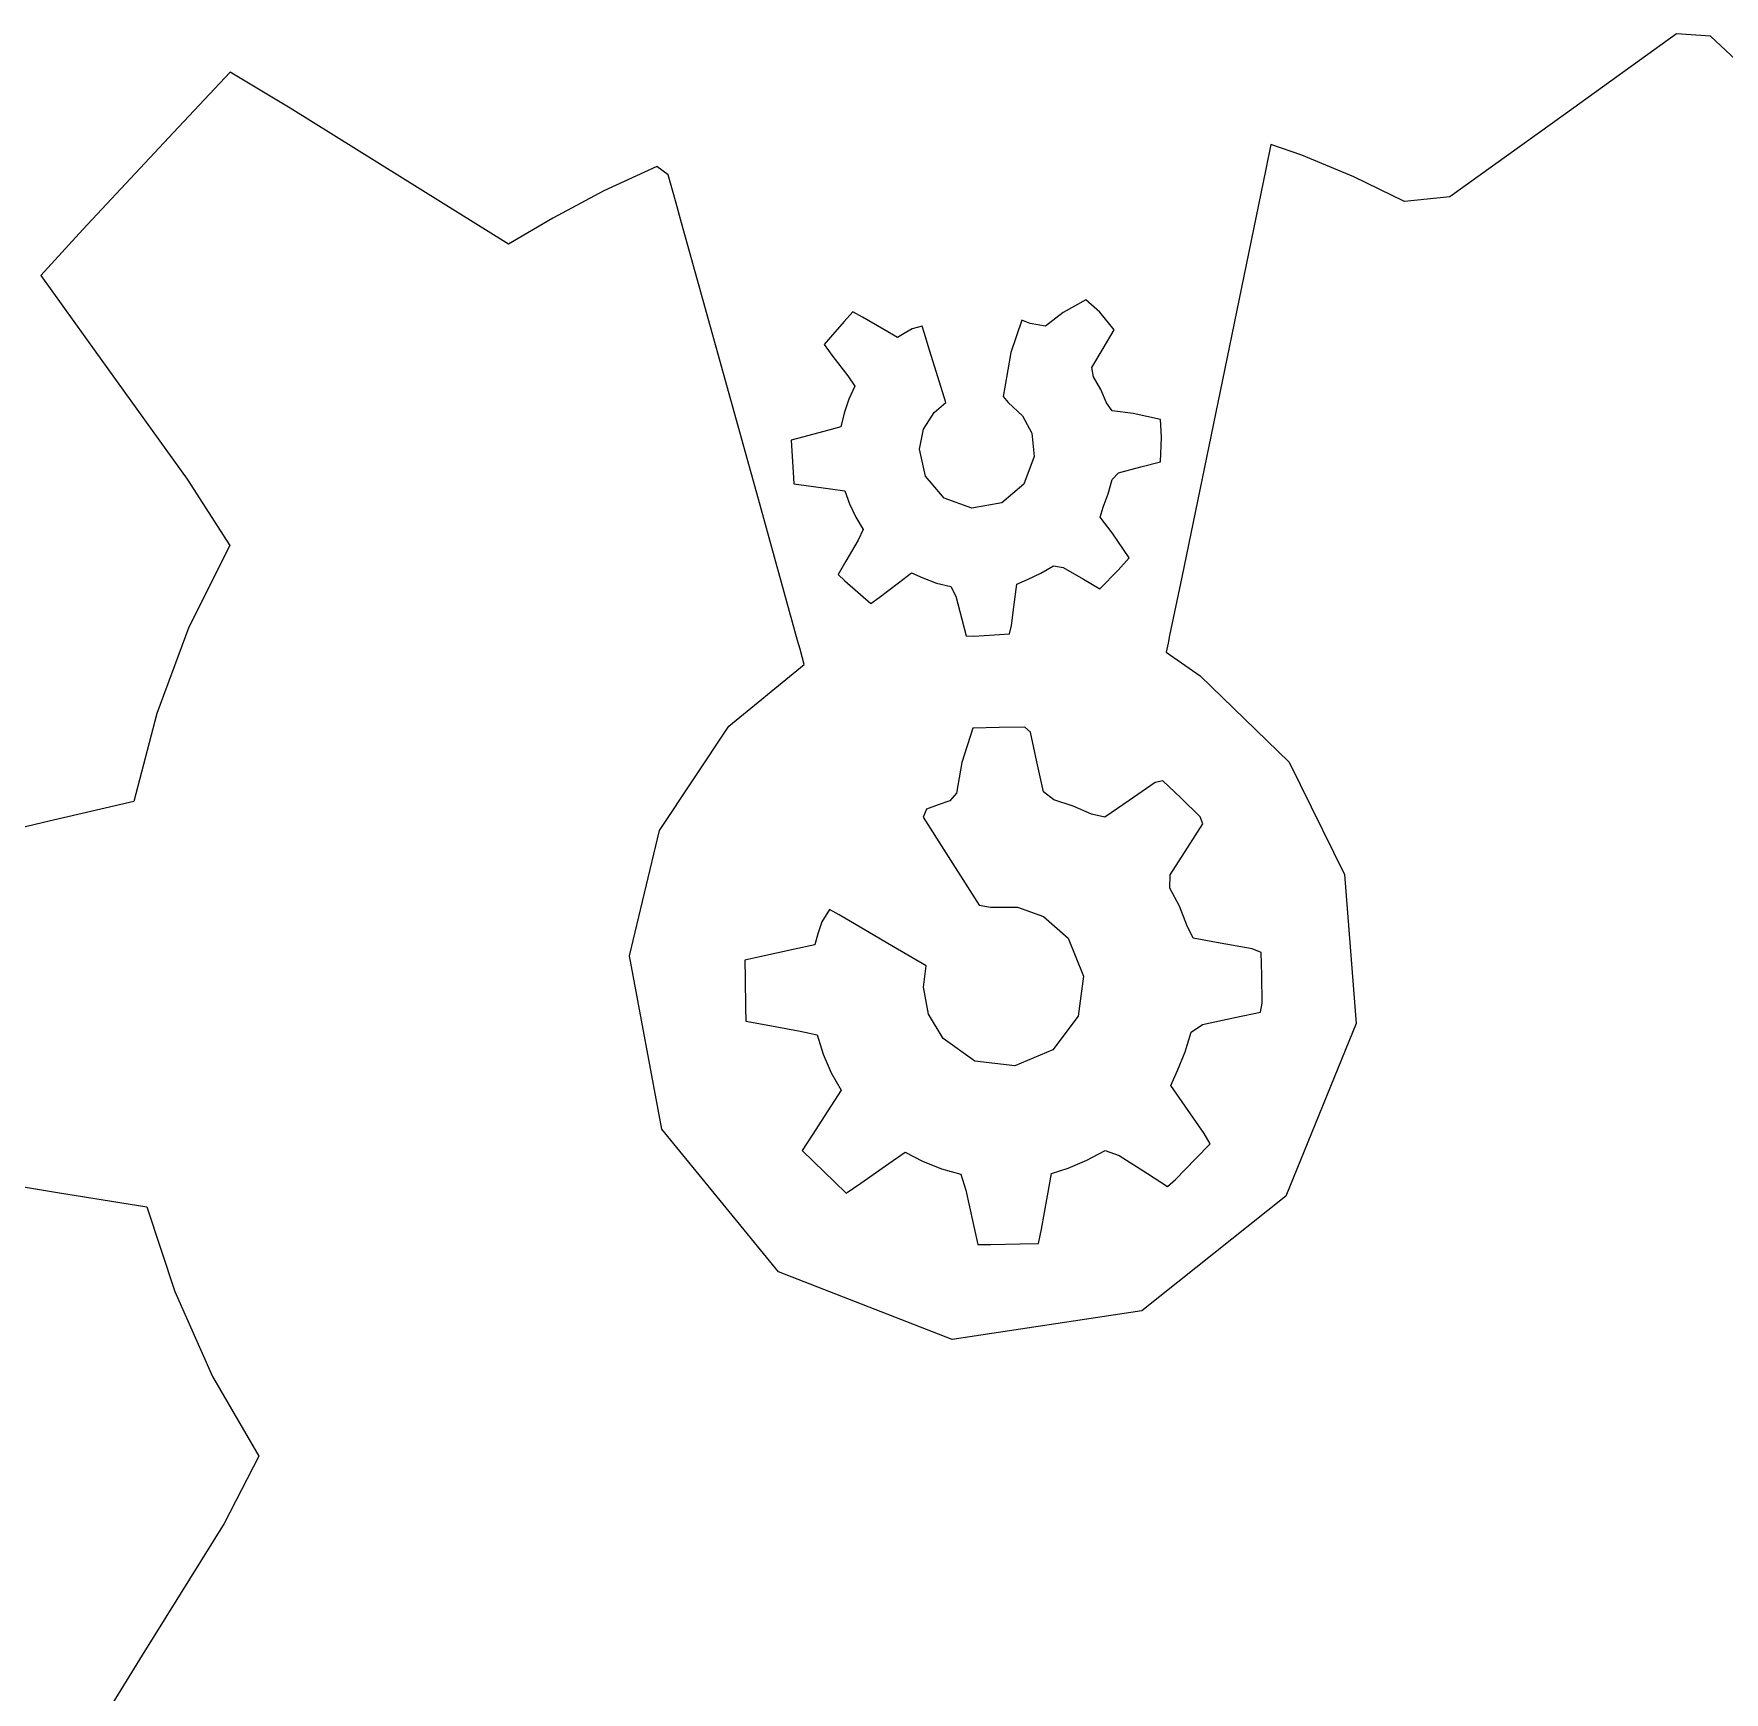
# Model space of a CAD drawing. Header units: metres. Extents: x 1284 to 1630, y 1792 to 2073.
# Drawn here: x 1464.04 to 1470.52, y 1880.64 to 1887 of the extents above; entities that cross this region are included whole.
import ezdxf

# ---------------------------------------------------------------- set-up
doc = ezdxf.new("R2010")
doc.units = ezdxf.units.M

msp = doc.modelspace()

# ---------------------------------------------------------------- linework, layer by layer
at = {"layer": 'COMPONENT0'}
for p, q in [((1470.338, 1886.9961, 0.0007), (1469.9123, 1886.6896, 0.0007)), ((1470.4682, 1886.9867, 0.0007), (1470.338, 1886.9961, 0.0007)), ((1470.8009, 1886.6757, 0.0007), (1470.4682, 1886.9867, 0.0007)), ((1464.7938, 1886.8496, 0.0007), (1464.5769, 1886.6175, 0.0007)), ((1465.0241, 1886.7104, 0.0007), (1464.7938, 1886.8496, 0.0007)), ((1465.5329, 1886.3943, 0.0007), (1465.0241, 1886.7104, 0.0007)), ((1469.9123, 1886.6896, 0.0007), (1469.4699, 1886.3712, 0.0007)), ((1464.5769, 1886.6175, 0.0007), (1464.2296, 1886.2459, 0.0007)), ((1468.784, 1886.5722, 0.0007), (1468.764, 1886.4769, 0.0007)), ((1468.9019, 1886.5311, 0.0007), (1468.784, 1886.5722, 0.0007)), ((1469.1019, 1886.4484, 0.0007), (1468.9019, 1886.5311, 0.0007)), ((1466.4297, 1886.4875, 0.0007), (1466.2267, 1886.3947, 0.0007)), ((1466.4731, 1886.4558, 0.0007), (1466.4297, 1886.4875, 0.0007)), ((1468.764, 1886.4769, 0.0007), (1468.6143, 1885.7508, 0.0007)), ((1466.5035, 1886.3468, 0.0007), (1466.4731, 1886.4558, 0.0007)), ((1469.2956, 1886.3534, 0.0007), (1469.1019, 1886.4484, 0.0007)), ((1465.8618, 1886.19, 0.0007), (1465.5329, 1886.3943, 0.0007)), ((1466.2267, 1886.3947, 0.0007), (1466.0314, 1886.289, 0.0007)), ((1466.5245, 1886.2716, 0.0007), (1466.5035, 1886.3468, 0.0007)), ((1469.4699, 1886.3712, 0.0007), (1469.2956, 1886.3534, 0.0007)), ((1466.0314, 1886.289, 0.0007), (1465.8618, 1886.19, 0.0007)), ((1466.6073, 1885.9737, 0.0007), (1466.5245, 1886.2716, 0.0007)), ((1464.2296, 1886.2459, 0.0007), (1464.0681, 1886.0698, 0.0007)), ((1464.0681, 1886.0698, 0.0007), (1464.2792, 1885.7763, 0.0007)), ((1466.8189, 1885.2123, 0.0007), (1466.6073, 1885.9737, 0.0007)), ((1468.0738, 1885.9765, 0.0007), (1467.9875, 1885.9274, 0.0007)), ((1468.1275, 1885.9291, 0.0007), (1468.0738, 1885.9765, 0.0007)), ((1467.1481, 1885.8934, 0.0007), (1467.0952, 1885.8334, 0.0007)), ((1467.1812, 1885.9308, 0.0007), (1467.1481, 1885.8934, 0.0007)), ((1467.218, 1885.9099, 0.0007), (1467.1812, 1885.9308, 0.0007)), ((1467.2996, 1885.8624, 0.0007), (1467.218, 1885.9099, 0.0007)), ((1467.8292, 1885.8982, 0.0007), (1467.7873, 1885.7742, 0.0007)), ((1467.861, 1885.886, 0.0007), (1467.8292, 1885.8982, 0.0007)), ((1467.9192, 1885.8754, 0.0007), (1467.861, 1885.886, 0.0007)), ((1467.9875, 1885.9274, 0.0007), (1467.9192, 1885.8754, 0.0007)), ((1468.1824, 1885.8616, 0.0007), (1468.1275, 1885.9291, 0.0007)), ((1467.0952, 1885.8334, 0.0007), (1467.0706, 1885.805, 0.0007)), ((1467.3523, 1885.8317, 0.0007), (1467.2996, 1885.8624, 0.0007)), ((1467.3784, 1885.8479, 0.0007), (1467.3523, 1885.8317, 0.0007)), ((1467.4087, 1885.8653, 0.0007), (1467.3784, 1885.8479, 0.0007)), ((1467.4473, 1885.8759, 0.0007), (1467.4087, 1885.8653, 0.0007)), ((1467.456, 1885.8471, 0.0007), (1467.4473, 1885.8759, 0.0007)), ((1467.4703, 1885.8006, 0.0007), (1467.456, 1885.8471, 0.0007)), ((1468.1402, 1885.7894, 0.0007), (1468.1824, 1885.8616, 0.0007)), ((1464.2792, 1885.7763, 0.0007), (1464.6297, 1885.289, 0.0007)), ((1467.0706, 1885.805, 0.0007), (1467.105, 1885.7597, 0.0007)), ((1467.105, 1885.7597, 0.0007), (1467.1621, 1885.6845, 0.0007)), ((1467.507, 1885.6818, 0.0007), (1467.4703, 1885.8006, 0.0007)), ((1467.7873, 1885.7742, 0.0007), (1467.7638, 1885.6417, 0.0007)), ((1468.0975, 1885.7164, 0.0007), (1468.1402, 1885.7894, 0.0007)), ((1468.1041, 1885.681, 0.0007), (1468.0975, 1885.7164, 0.0007)), ((1468.6143, 1885.7508, 0.0007), (1468.4417, 1884.9136, 0.0007)), ((1467.1621, 1885.6845, 0.0007), (1467.1888, 1885.6453, 0.0007)), ((1467.1888, 1885.6453, 0.0007), (1467.1655, 1885.5952, 0.0007)), ((1467.5376, 1885.5825, 0.0007), (1467.507, 1885.6818, 0.0007)), ((1467.7638, 1885.6417, 0.0007), (1467.7575, 1885.6063, 0.0007)), ((1468.1313, 1885.633, 0.0007), (1468.1041, 1885.681, 0.0007)), ((1468.1534, 1885.5819, 0.0007), (1468.1313, 1885.633, 0.0007)), ((1467.1655, 1885.5952, 0.0007), (1467.1474, 1885.5425, 0.0007)), ((1467.4929, 1885.5444, 0.0007), (1467.5376, 1885.5825, 0.0007)), ((1467.7575, 1885.6063, 0.0007), (1467.7765, 1885.5823, 0.0007)), ((1467.7765, 1885.5823, 0.0007), (1467.8315, 1885.5318, 0.0007)), ((1468.1749, 1885.5509, 0.0007), (1468.1534, 1885.5819, 0.0007)), ((1467.1474, 1885.5425, 0.0007), (1467.1351, 1885.4891, 0.0007)), ((1467.4526, 1885.4803, 0.0007), (1467.4929, 1885.5444, 0.0007)), ((1467.8315, 1885.5318, 0.0007), (1467.8667, 1885.4649, 0.0007)), ((1468.2552, 1885.5401, 0.0007), (1468.1749, 1885.5509, 0.0007)), ((1468.36, 1885.517, 0.0007), (1468.2552, 1885.5401, 0.0007)), ((1468.3642, 1885.4493, 0.0007), (1468.36, 1885.517, 0.0007)), ((1466.9931, 1885.4518, 0.0007), (1466.9444, 1885.439, 0.0007)), ((1466.9444, 1885.439, 0.0007), (1466.947, 1885.3961, 0.0007)), ((1467.0842, 1885.4758, 0.0007), (1466.9931, 1885.4518, 0.0007)), ((1467.1351, 1885.4891, 0.0007), (1467.0842, 1885.4758, 0.0007)), ((1467.4364, 1885.4043, 0.0007), (1467.4526, 1885.4803, 0.0007)), ((1467.8667, 1885.4649, 0.0007), (1467.8763, 1885.3752, 0.0007)), ((1468.3608, 1885.3557, 0.0007), (1468.3642, 1885.4493, 0.0007)), ((1466.947, 1885.3961, 0.0007), (1466.9518, 1885.3159, 0.0007)), ((1467.459, 1885.3001, 0.0007), (1467.4364, 1885.4043, 0.0007)), ((1467.8763, 1885.3752, 0.0007), (1467.8368, 1885.27, 0.0007)), ((1466.9518, 1885.3159, 0.0007), (1466.9545, 1885.2711, 0.0007)), ((1467.5316, 1885.216, 0.0007), (1467.459, 1885.3001, 0.0007)), ((1468.1748, 1885.2871, 0.0007), (1468.1999, 1885.3135, 0.0007)), ((1468.1999, 1885.3135, 0.0007), (1468.285, 1885.3358, 0.0007)), ((1468.285, 1885.3358, 0.0007), (1468.3608, 1885.3557, 0.0007)), ((1464.6297, 1885.289, 0.0007), (1464.7929, 1885.0348, 0.0007)), ((1466.9545, 1885.2711, 0.0007), (1467.0023, 1885.2646, 0.0007)), ((1467.0023, 1885.2646, 0.0007), (1467.0956, 1885.252, 0.0007)), ((1467.0956, 1885.252, 0.0007), (1467.1498, 1885.2446, 0.0007)), ((1467.1498, 1885.2446, 0.0007), (1467.1679, 1885.1941, 0.0007)), ((1467.8368, 1885.27, 0.0007), (1467.7517, 1885.1984, 0.0007)), ((1468.1603, 1885.2329, 0.0007), (1468.1748, 1885.2871, 0.0007)), ((1466.9695, 1884.6703, 0.0007), (1466.8189, 1885.2123, 0.0007)), ((1467.1679, 1885.1941, 0.0007), (1467.192, 1885.1436, 0.0007)), ((1467.6375, 1885.1779, 0.0007), (1467.5316, 1885.216, 0.0007)), ((1467.7517, 1885.1984, 0.0007), (1467.6375, 1885.1779, 0.0007)), ((1468.129, 1885.143, 0.0007), (1468.1404, 1885.1811, 0.0007)), ((1468.1404, 1885.1811, 0.0007), (1468.1603, 1885.2329, 0.0007)), ((1467.192, 1885.1436, 0.0007), (1467.2212, 1885.0963, 0.0007)), ((1468.1747, 1885.0829, 0.0007), (1468.129, 1885.143, 0.0007)), ((1467.2014, 1885.0549, 0.0007), (1467.1541, 1884.9741, 0.0007)), ((1467.2212, 1885.0963, 0.0007), (1467.2014, 1885.0549, 0.0007)), ((1468.2404, 1884.9878, 0.0007), (1468.1747, 1885.0829, 0.0007)), ((1464.7929, 1885.0348, 0.0007), (1464.6364, 1884.7211, 0.0007)), ((1468.1985, 1884.9406, 0.0007), (1468.2404, 1884.9878, 0.0007)), ((1467.1541, 1884.9741, 0.0007), (1467.1245, 1884.9236, 0.0007)), ((1467.1245, 1884.9236, 0.0007), (1467.151, 1884.8993, 0.0007)), ((1467.3559, 1884.8921, 0.0007), (1467.4054, 1884.9298, 0.0007)), ((1467.4054, 1884.9298, 0.0007), (1467.4491, 1884.9101, 0.0007)), ((1467.4491, 1884.9101, 0.0007), (1467.5019, 1884.8908, 0.0007)), ((1467.851, 1884.9046, 0.0007), (1467.9022, 1884.928, 0.0007)), ((1467.9022, 1884.928, 0.0007), (1467.9502, 1884.9564, 0.0007)), ((1467.9502, 1884.9564, 0.0007), (1467.9873, 1884.9508, 0.0007)), ((1467.9873, 1884.9508, 0.0007), (1468.0653, 1884.9052, 0.0007)), ((1468.1277, 1884.8688, 0.0007), (1468.1985, 1884.9406, 0.0007)), ((1468.4417, 1884.9136, 0.0007), (1468.3955, 1884.6897, 0.0007)), ((1467.151, 1884.8993, 0.0007), (1467.2108, 1884.8464, 0.0007)), ((1467.2108, 1884.8464, 0.0007), (1467.2495, 1884.8122, 0.0007)), ((1467.2818, 1884.8358, 0.0007), (1467.3559, 1884.8921, 0.0007)), ((1467.5019, 1884.8908, 0.0007), (1467.557, 1884.8772, 0.0007)), ((1467.557, 1884.8772, 0.0007), (1467.5759, 1884.8408, 0.0007)), ((1467.8009, 1884.8184, 0.0007), (1467.8101, 1884.8869, 0.0007)), ((1467.8101, 1884.8869, 0.0007), (1467.851, 1884.9046, 0.0007)), ((1468.0653, 1884.9052, 0.0007), (1468.1277, 1884.8688, 0.0007)), ((1467.2495, 1884.8122, 0.0007), (1467.2818, 1884.8358, 0.0007)), ((1467.5759, 1884.8408, 0.0007), (1467.5992, 1884.7517, 0.0007)), ((1467.7888, 1884.7278, 0.0007), (1467.8009, 1884.8184, 0.0007)), ((1464.6364, 1884.7211, 0.0007), (1464.5126, 1884.3904, 0.0007)), ((1467.5992, 1884.7517, 0.0007), (1467.6158, 1884.6882, 0.0007)), ((1467.7818, 1884.6959, 0.0007), (1467.7888, 1884.7278, 0.0007)), ((1466.9787, 1884.6373, 0.0007), (1466.9695, 1884.6703, 0.0007)), ((1467.6158, 1884.6882, 0.0007), (1467.6454, 1884.6876, 0.0007)), ((1467.6454, 1884.6876, 0.0007), (1467.7241, 1884.6924, 0.0007)), ((1467.7241, 1884.6924, 0.0007), (1467.7818, 1884.6959, 0.0007)), ((1468.3894, 1884.6603, 0.0007), (1468.3821, 1884.6254, 0.0007)), ((1468.3955, 1884.6897, 0.0007), (1468.3894, 1884.6603, 0.0007)), ((1466.9951, 1884.578, 0.0007), (1466.9787, 1884.6373, 0.0007)), ((1468.3821, 1884.6254, 0.0007), (1468.5128, 1884.5349, 0.0007)), ((1466.7055, 1884.3425, 0.0007), (1466.9951, 1884.578, 0.0007)), ((1468.5128, 1884.5349, 0.0007), (1468.853, 1884.2046, 0.0007)), ((1464.5126, 1884.3904, 0.0007), (1464.4253, 1884.0534, 0.0007)), ((1466.4396, 1883.942, 0.0007), (1466.7055, 1884.3425, 0.0007)), ((1467.6414, 1884.335, 0.0007), (1467.5992, 1884.2029, 0.0007)), ((1467.7415, 1884.3368, 0.0007), (1467.6414, 1884.335, 0.0007)), ((1467.8403, 1884.3386, 0.0007), (1467.7415, 1884.3368, 0.0007)), ((1467.8617, 1884.3192, 0.0007), (1467.8403, 1884.3386, 0.0007)), ((1467.8865, 1884.2053, 0.0007), (1467.8617, 1884.3192, 0.0007)), ((1467.5992, 1884.2029, 0.0007), (1467.5781, 1884.0849, 0.0007)), ((1467.9116, 1884.0899, 0.0007), (1467.8865, 1884.2053, 0.0007)), ((1468.853, 1884.2046, 0.0007), (1469.0652, 1883.7736, 0.0007)), ((1468.37, 1884.1326, 0.0007), (1468.3395, 1884.1264, 0.0007)), ((1468.4383, 1884.0669, 0.0007), (1468.37, 1884.1326, 0.0007)), ((1467.5781, 1884.0849, 0.0007), (1467.5533, 1884.0554, 0.0007)), ((1467.9518, 1884.0597, 0.0007), (1467.9116, 1884.0899, 0.0007)), ((1468.3395, 1884.1264, 0.0007), (1468.2404, 1884.0575, 0.0007)), ((1464.4253, 1884.0534, 0.0007), (1464.1, 1883.9774, 0.0007)), ((1467.464, 1884.0233, 0.0007), (1467.4504, 1883.9937, 0.0007)), ((1467.5082, 1884.0408, 0.0007), (1467.464, 1884.0233, 0.0007)), ((1467.5533, 1884.0554, 0.0007), (1467.5082, 1884.0408, 0.0007)), ((1468.0252, 1884.0359, 0.0007), (1467.9518, 1884.0597, 0.0007)), ((1468.0962, 1884.0042, 0.0007), (1468.0252, 1884.0359, 0.0007)), ((1468.1475, 1883.9929, 0.0007), (1468.0962, 1884.0042, 0.0007)), ((1468.2404, 1884.0575, 0.0007), (1468.1475, 1883.9929, 0.0007)), ((1468.5129, 1883.9951, 0.0007), (1468.4383, 1884.0669, 0.0007)), ((1464.1, 1883.9774, 0.0007), (1463.5165, 1883.8412, 0.0007)), ((1466.3246, 1883.462, 0.0007), (1466.4396, 1883.942, 0.0007)), ((1467.4504, 1883.9937, 0.0007), (1467.5379, 1883.8562, 0.0007)), ((1468.464, 1883.8752, 0.0007), (1468.5231, 1883.9673, 0.0007)), ((1468.5231, 1883.9673, 0.0007), (1468.5129, 1883.9951, 0.0007)), ((1468.3977, 1883.7719, 0.0007), (1468.464, 1883.8752, 0.0007)), ((1467.5379, 1883.8562, 0.0007), (1467.6389, 1883.6977, 0.0007)), ((1468.3968, 1883.7211, 0.0007), (1468.3977, 1883.7719, 0.0007)), ((1469.0652, 1883.7736, 0.0007), (1469.11, 1883.2024, 0.0007)), ((1467.6389, 1883.6977, 0.0007), (1467.6659, 1883.6553, 0.0007)), ((1468.433, 1883.6517, 0.0007), (1468.3968, 1883.7211, 0.0007)), ((1467.092, 1883.6396, 0.0007), (1467.0623, 1883.5923, 0.0007)), ((1467.1284, 1883.6186, 0.0007), (1467.092, 1883.6396, 0.0007)), ((1467.187, 1883.5843, 0.0007), (1467.1284, 1883.6186, 0.0007)), ((1467.6659, 1883.6553, 0.0007), (1467.7082, 1883.6486, 0.0007)), ((1467.7082, 1883.6486, 0.0007), (1467.8124, 1883.6485, 0.0007)), ((1467.8124, 1883.6485, 0.0007), (1467.9118, 1883.6129, 0.0007)), ((1468.4614, 1883.5794, 0.0007), (1468.433, 1883.6517, 0.0007)), ((1467.0623, 1883.5923, 0.0007), (1467.0475, 1883.5458, 0.0007)), ((1467.3369, 1883.4964, 0.0007), (1467.187, 1883.5843, 0.0007)), ((1467.9118, 1883.6129, 0.0007), (1468.0062, 1883.5297, 0.0007)), ((1468.4857, 1883.5294, 0.0007), (1468.4614, 1883.5794, 0.0007)), ((1466.9527, 1883.4861, 0.0007), (1466.8241, 1883.4581, 0.0007)), ((1467.0359, 1883.5042, 0.0007), (1466.9527, 1883.4861, 0.0007)), ((1467.0475, 1883.5458, 0.0007), (1467.0359, 1883.5042, 0.0007)), ((1467.4617, 1883.4231, 0.0007), (1467.3369, 1883.4964, 0.0007)), ((1468.0062, 1883.5297, 0.0007), (1468.065, 1883.3841, 0.0007)), ((1468.5894, 1883.5108, 0.0007), (1468.4857, 1883.5294, 0.0007)), ((1468.7122, 1883.4888, 0.0007), (1468.5894, 1883.5108, 0.0007)), ((1468.7468, 1883.4751, 0.0007), (1468.7122, 1883.4888, 0.0007)), ((1466.4495, 1882.7969, 0.0007), (1466.3246, 1883.462, 0.0007)), ((1466.8241, 1883.4581, 0.0007), (1466.7665, 1883.4448, 0.0007)), ((1466.7665, 1883.4448, 0.0007), (1466.7678, 1883.375, 0.0007)), ((1467.4521, 1883.3416, 0.0007), (1467.4617, 1883.4231, 0.0007)), ((1468.7484, 1883.387, 0.0007), (1468.7468, 1883.4751, 0.0007)), ((1466.7678, 1883.375, 0.0007), (1466.7699, 1883.2632, 0.0007)), ((1468.065, 1883.3841, 0.0007), (1468.0451, 1883.2302, 0.0007)), ((1468.7504, 1883.2797, 0.0007), (1468.7484, 1883.387, 0.0007)), ((1467.4715, 1883.2377, 0.0007), (1467.4521, 1883.3416, 0.0007)), ((1466.7699, 1883.2632, 0.0007), (1466.7713, 1883.2107, 0.0007)), ((1467.5268, 1883.1443, 0.0007), (1467.4715, 1883.2377, 0.0007)), ((1468.0451, 1883.2302, 0.0007), (1467.9471, 1883.1014, 0.0007)), ((1468.6449, 1883.2248, 0.0007), (1468.7436, 1883.2462, 0.0007)), ((1468.7436, 1883.2462, 0.0007), (1468.7504, 1883.2797, 0.0007)), ((1466.7713, 1883.2107, 0.0007), (1466.8495, 1883.1967, 0.0007)), ((1466.8495, 1883.1967, 0.0007), (1466.9794, 1883.1734, 0.0007)), ((1466.9794, 1883.1734, 0.0007), (1467.044, 1883.1583, 0.0007)), ((1468.4555, 1883.0942, 0.0007), (1468.4779, 1883.1687, 0.0007)), ((1468.4779, 1883.1687, 0.0007), (1468.5215, 1883.198, 0.0007)), ((1468.5215, 1883.198, 0.0007), (1468.6449, 1883.2248, 0.0007)), ((1469.11, 1883.2024, 0.0007), (1468.8412, 1882.5409, 0.0007)), ((1467.044, 1883.1583, 0.0007), (1467.0675, 1883.0848, 0.0007)), ((1467.6482, 1883.0584, 0.0007), (1467.5268, 1883.1443, 0.0007)), ((1467.9471, 1883.1014, 0.0007), (1467.8022, 1883.0405, 0.0007)), ((1467.0675, 1883.0848, 0.0007), (1467.0985, 1883.0136, 0.0007)), ((1467.8022, 1883.0405, 0.0007), (1467.6482, 1883.0584, 0.0007)), ((1468.425, 1883.0219, 0.0007), (1468.4555, 1883.0942, 0.0007)), ((1467.0985, 1883.0136, 0.0007), (1467.1362, 1882.9471, 0.0007)), ((1468.3999, 1882.9652, 0.0007), (1468.425, 1883.0219, 0.0007)), ((1467.1362, 1882.9471, 0.0007), (1467.0965, 1882.8853, 0.0007)), ((1468.4549, 1882.886, 0.0007), (1468.3999, 1882.9652, 0.0007)), ((1467.0965, 1882.8853, 0.0007), (1467.0254, 1882.7745, 0.0007)), ((1468.5277, 1882.7811, 0.0007), (1468.4549, 1882.886, 0.0007)), ((1466.8962, 1882.2508, 0.0007), (1466.4495, 1882.7969, 0.0007)), ((1467.0254, 1882.7745, 0.0007), (1466.9873, 1882.7152, 0.0007)), ((1468.5507, 1882.7416, 0.0007), (1468.5277, 1882.7811, 0.0007)), ((1466.9873, 1882.7152, 0.0007), (1467.0304, 1882.6736, 0.0007)), ((1467.3193, 1882.6656, 0.0007), (1467.3818, 1882.7091, 0.0007)), ((1467.3818, 1882.7091, 0.0007), (1467.4485, 1882.6742, 0.0007)), ((1468.0786, 1882.678, 0.0007), (1468.1479, 1882.716, 0.0007)), ((1468.1479, 1882.716, 0.0007), (1468.2018, 1882.6964, 0.0007)), ((1468.4947, 1882.6836, 0.0007), (1468.5507, 1882.7416, 0.0007)), ((1463.5427, 1882.6513, 0.0007), (1464.1329, 1882.555, 0.0007)), ((1467.0304, 1882.6736, 0.0007), (1467.1111, 1882.5957, 0.0007)), ((1467.2114, 1882.5906, 0.0007), (1467.3193, 1882.6656, 0.0007)), ((1467.4485, 1882.6742, 0.0007), (1467.5212, 1882.6453, 0.0007)), ((1467.5212, 1882.6453, 0.0007), (1467.5956, 1882.6243, 0.0007)), ((1467.9429, 1882.6269, 0.0007), (1468.0064, 1882.6481, 0.0007)), ((1468.0064, 1882.6481, 0.0007), (1468.0786, 1882.678, 0.0007)), ((1468.2018, 1882.6964, 0.0007), (1468.3102, 1882.6267, 0.0007)), ((1468.4184, 1882.6044, 0.0007), (1468.4947, 1882.6836, 0.0007)), ((1467.1111, 1882.5957, 0.0007), (1467.1561, 1882.5522, 0.0007)), ((1467.1561, 1882.5522, 0.0007), (1467.2114, 1882.5906, 0.0007)), ((1467.5956, 1882.6243, 0.0007), (1467.6143, 1882.563, 0.0007)), ((1467.9275, 1882.5414, 0.0007), (1467.9429, 1882.6269, 0.0007)), ((1468.3102, 1882.6267, 0.0007), (1468.3873, 1882.5771, 0.0007)), ((1468.3873, 1882.5771, 0.0007), (1468.4184, 1882.6044, 0.0007)), ((1464.1329, 1882.555, 0.0007), (1464.4753, 1882.4991, 0.0007)), ((1467.6143, 1882.563, 0.0007), (1467.6424, 1882.4352, 0.0007)), ((1467.9044, 1882.4135, 0.0007), (1467.9275, 1882.5414, 0.0007)), ((1468.8412, 1882.5409, 0.0007), (1468.2893, 1882.1012, 0.0007)), ((1464.4753, 1882.4991, 0.0007), (1464.582, 1882.1744, 0.0007)), ((1467.6424, 1882.4352, 0.0007), (1467.6599, 1882.3553, 0.0007)), ((1467.8933, 1882.3587, 0.0007), (1467.9044, 1882.4135, 0.0007)), ((1467.6599, 1882.3553, 0.0007), (1467.71, 1882.3554, 0.0007)), ((1467.71, 1882.3554, 0.0007), (1467.8213, 1882.3574, 0.0007)), ((1467.8213, 1882.3574, 0.0007), (1467.8933, 1882.3587, 0.0007)), ((1467.562, 1881.9904, 0.0007), (1466.8962, 1882.2508, 0.0007)), ((1464.582, 1882.1744, 0.0007), (1464.7267, 1881.8497, 0.0007)), ((1468.2893, 1882.1012, 0.0007), (1467.562, 1881.9904, 0.0007)), ((1464.7267, 1881.8497, 0.0007), (1464.9037, 1881.5444, 0.0007)), ((1464.9037, 1881.5444, 0.0007), (1464.7711, 1881.2855, 0.0007)), ((1464.7711, 1881.2855, 0.0007), (1464.4574, 1880.7804, 0.0007)), ((1464.4574, 1880.7804, 0.0007), (1464.2615, 1880.4651, 0.0007))]:
    msp.add_line(p, q, dxfattribs=at)

doc.saveas('drawing.dxf')
